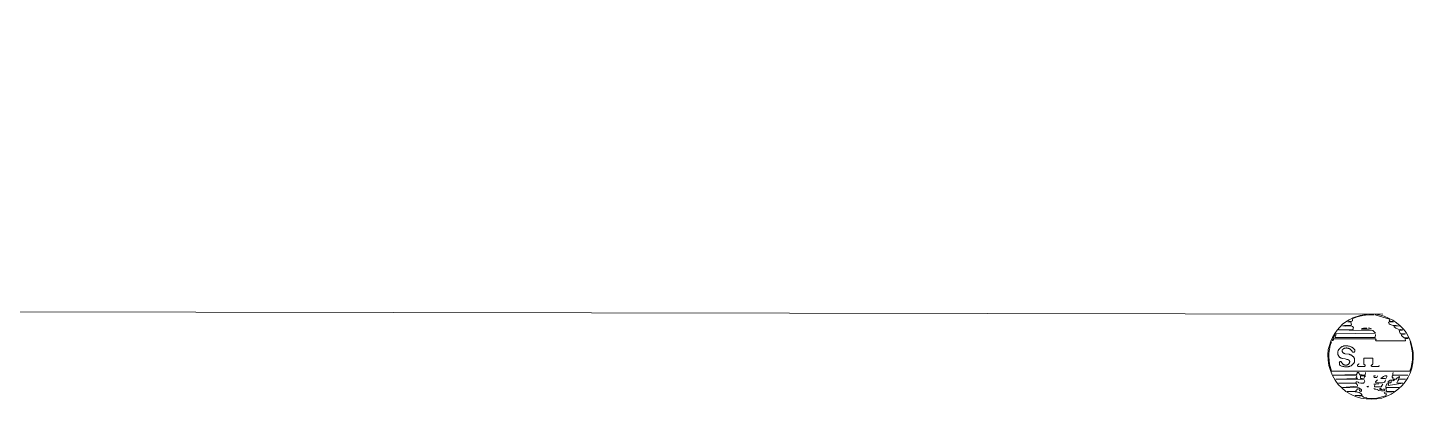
# Model space of a CAD drawing. Header units: inches. Extents: x -501855 to 57169, y -29325 to 19878.
# Drawn here: x 48486.3994 to 48486.5631, y -11332.9117 to -11332.8678 of the extents above; entities that cross this region are included whole.
import ezdxf

# ---------------------------------------------------------------- set-up
doc = ezdxf.new("R2010")
doc.units = ezdxf.units.IN
doc.header["$LTSCALE"] = 25
doc.header["$MEASUREMENT"] = 0
doc.linetypes.add('DASHDOT', pattern=[25.4, 12.7, -6.35, 0, -6.35])
doc.layers.add('00-Ground Floor$0$LOADING', color=253, linetype='Continuous', lineweight=5)
doc.layers.add('E-LITE-CLNG-CNDT', color=6, linetype='DASHDOT', lineweight=35)

# ---------------------------------------------------------------- blocks, each defined once
blk = doc.blocks.new('00-Ground Floor$0$workstation')
at = {"layer": '00-Ground Floor$0$LOADING'}
for p, q in [((2829.442196, -1039.86161, -0.000001), (2829.442244, -1039.86158, -0.000001)), ((2829.442244, -1039.86158, -0.000001), (2829.442297, -1039.861555, -0.000001)), ((2829.442297, -1039.861555, -0.000001), (2829.442355, -1039.861533, -0.000001)), ((2829.4423, -1039.861582, -0.000001), (2829.442308, -1039.861559, -0.000001)), ((2829.442313, -1039.861582, -0.000001), (2829.4423, -1039.861582, -0.000001)), ((2829.442308, -1039.861559, -0.000001), (2829.442413, -1039.861533, -0.000001)), ((2829.442322, -1039.861585, -0.000001), (2829.442313, -1039.861582, -0.000001)), ((2829.442328, -1039.861596, -0.000001), (2829.442322, -1039.861585, -0.000001)), ((2829.442322, -1039.861604, -0.000001), (2829.442328, -1039.861596, -0.000001)), ((2829.442355, -1039.861533, -0.000001), (2829.442415, -1039.861522, -0.000001)), ((2829.442413, -1039.861533, -0.000001), (2829.442468, -1039.861526, -0.000001)), ((2829.442415, -1039.861522, -0.000001), (2829.442477, -1039.861519, -0.000001)), ((2829.442468, -1039.861526, -0.000001), (2829.442523, -1039.861527, -0.000001)), ((2829.442477, -1039.861519, -0.000001), (2829.442541, -1039.861522, -0.000001)), ((2829.442523, -1039.861527, -0.000001), (2829.442537, -1039.861536, -0.000001)), ((2829.442537, -1039.861536, -0.000001), (2829.442554, -1039.861538, -0.000001)), ((2829.442541, -1039.861522, -0.000001), (2829.442604, -1039.861533, -0.000001)), ((2829.442554, -1039.861538, -0.000001), (2829.442572, -1039.861542, -0.000001)), ((2829.442572, -1039.861542, -0.000001), (2829.442584, -1039.861556, -0.000001)), ((2829.442584, -1039.861556, -0.000001), (2829.442669, -1039.861562, -0.000001)), ((2829.442669, -1039.861562, -0.000001), (2829.442586, -1039.861568, -0.000001)), ((2829.442586, -1039.861568, -0.000001), (2829.442603, -1039.861585, -0.000001)), ((2829.442603, -1039.861585, -0.000001), (2829.442623, -1039.861597, -0.000001)), ((2829.442604, -1039.861533, -0.000001), (2829.442666, -1039.861552, -0.000001)), ((2829.442623, -1039.861597, -0.000001), (2829.442644, -1039.861604, -0.000001)), ((2829.442666, -1039.861552, -0.000001), (2829.442725, -1039.861577, -0.000001)), ((2829.442725, -1039.861577, -0.000001), (2829.44278, -1039.86161, -0.000001)), ((2829.442049, -1039.861771, -0.000001), (2829.44208, -1039.861723, -0.000001)), ((2829.442076, -1039.861757, -0.000001), (2829.442094, -1039.861754, -0.000001)), ((2829.442156, -1039.86176, -0.000001), (2829.442076, -1039.861757, -0.000001)), ((2829.44208, -1039.861723, -0.000001), (2829.442115, -1039.86168, -0.000001)), ((2829.442094, -1039.861754, -0.000001), (2829.442114, -1039.861754, -0.000001)), ((2829.442107, -1039.861708, -0.000001), (2829.442279, -1039.86168, -0.000001)), ((2829.442147, -1039.861708, -0.000001), (2829.442107, -1039.861708, -0.000001)), ((2829.442114, -1039.861754, -0.000001), (2829.442153, -1039.861754, -0.000001)), ((2829.442115, -1039.86168, -0.000001), (2829.442153, -1039.861644, -0.000001)), ((2829.442165, -1039.861708, -0.000001), (2829.442147, -1039.861708, -0.000001)), ((2829.442153, -1039.861644, -0.000001), (2829.442196, -1039.86161, -0.000001)), ((2829.442153, -1039.861754, -0.000001), (2829.442166, -1039.861736, -0.000001)), ((2829.442154, -1039.861659, -0.000001), (2829.442294, -1039.861656, -0.000001)), ((2829.442307, -1039.861659, -0.000001), (2829.442154, -1039.861659, -0.000001)), ((2829.442155, -1039.861768, -0.000001), (2829.442156, -1039.86176, -0.000001)), ((2829.442178, -1039.861713, -0.000001), (2829.442165, -1039.861708, -0.000001)), ((2829.442166, -1039.861736, -0.000001), (2829.442178, -1039.861713, -0.000001)), ((2829.442184, -1039.861757, -0.000001), (2829.442178, -1039.861766, -0.000001)), ((2829.442211, -1039.861756, -0.000001), (2829.442184, -1039.861757, -0.000001)), ((2829.442205, -1039.861748, -0.000001), (2829.442206, -1039.861745, -0.000001)), ((2829.442206, -1039.861745, -0.000001), (2829.442207, -1039.861743, -0.000001)), ((2829.442207, -1039.861743, -0.000001), (2829.442212, -1039.861741, -0.000001)), ((2829.442211, -1039.86161, -0.000001), (2829.442237, -1039.861605, -0.000001)), ((2829.4423, -1039.861613, -0.000001), (2829.442211, -1039.86161, -0.000001)), ((2829.442215, -1039.86175, -0.000001), (2829.442211, -1039.861748, -0.000001)), ((2829.442222, -1039.861757, -0.000001), (2829.442211, -1039.861756, -0.000001)), ((2829.442212, -1039.861741, -0.000001), (2829.442217, -1039.861739, -0.000001)), ((2829.442218, -1039.86175, -0.000001), (2829.442215, -1039.86175, -0.000001)), ((2829.442217, -1039.861739, -0.000001), (2829.442221, -1039.861736, -0.000001)), ((2829.442221, -1039.861749, -0.000001), (2829.442218, -1039.86175, -0.000001)), ((2829.442221, -1039.861736, -0.000001), (2829.442224, -1039.861739, -0.000001)), ((2829.442223, -1039.861748, -0.000001), (2829.442221, -1039.861749, -0.000001)), ((2829.442227, -1039.861766, -0.000001), (2829.442222, -1039.861757, -0.000001)), ((2829.442225, -1039.861745, -0.000001), (2829.442223, -1039.861748, -0.000001)), ((2829.442224, -1039.861739, -0.000001), (2829.442226, -1039.861742, -0.000001)), ((2829.442226, -1039.861742, -0.000001), (2829.442225, -1039.861745, -0.000001)), ((2829.442237, -1039.861605, -0.000001), (2829.442265, -1039.861605, -0.000001)), ((2829.442239, -1039.861748, -0.000001), (2829.442243, -1039.86173, -0.000001)), ((2829.442243, -1039.86173, -0.000001), (2829.442246, -1039.861721, -0.000001)), ((2829.442246, -1039.861721, -0.000001), (2829.442251, -1039.861713, -0.000001)), ((2829.442251, -1039.861713, -0.000001), (2829.442279, -1039.861713, -0.000001)), ((2829.442261, -1039.861739, -0.000001), (2829.442252, -1039.861747, -0.000001)), ((2829.442269, -1039.861732, -0.000001), (2829.442261, -1039.861739, -0.000001)), ((2829.442265, -1039.861605, -0.000001), (2829.442322, -1039.861604, -0.000001)), ((2829.442279, -1039.861733, -0.000001), (2829.442269, -1039.861732, -0.000001)), ((2829.442276, -1039.861688, -0.000001), (2829.442275, -1039.861699, -0.000001)), ((2829.442275, -1039.861699, -0.000001), (2829.442284, -1039.861701, -0.000001)), ((2829.442279, -1039.86168, -0.000001), (2829.442276, -1039.861688, -0.000001)), ((2829.442279, -1039.861713, -0.000001), (2829.442279, -1039.861733, -0.000001)), ((2829.442284, -1039.861701, -0.000001), (2829.442297, -1039.861699, -0.000001)), ((2829.442294, -1039.861656, -0.000001), (2829.442308, -1039.861641, -0.000001)), ((2829.442297, -1039.861699, -0.000001), (2829.442305, -1039.861682, -0.000001)), ((2829.4423, -1039.861621, -0.000001), (2829.4423, -1039.861613, -0.000001)), ((2829.442302, -1039.861628, -0.000001), (2829.4423, -1039.861621, -0.000001)), ((2829.442308, -1039.861641, -0.000001), (2829.442302, -1039.861628, -0.000001)), ((2829.442303, -1039.861768, -0.000001), (2829.442316, -1039.861762, -0.000001)), ((2829.442305, -1039.861682, -0.000001), (2829.442308, -1039.86167, -0.000001)), ((2829.442308, -1039.86167, -0.000001), (2829.442307, -1039.861659, -0.000001)), ((2829.442312, -1039.861748, -0.000001), (2829.442317, -1039.861734, -0.000001)), ((2829.442316, -1039.861762, -0.000001), (2829.442331, -1039.861762, -0.000001)), ((2829.442317, -1039.861734, -0.000001), (2829.442325, -1039.861719, -0.000001)), ((2829.44232, -1039.861622, -0.000001), (2829.442337, -1039.861618, -0.000001)), ((2829.442322, -1039.861639, -0.000001), (2829.44232, -1039.861622, -0.000001)), ((2829.442339, -1039.861639, -0.000001), (2829.442322, -1039.861639, -0.000001)), ((2829.442325, -1039.861719, -0.000001), (2829.442349, -1039.861714, -0.000001)), ((2829.442331, -1039.861762, -0.000001), (2829.442365, -1039.861762, -0.000001)), ((2829.442365, -1039.861762, -0.000001), (2829.442336, -1039.861786, -0.000001)), ((2829.442337, -1039.861618, -0.000001), (2829.442357, -1039.86162, -0.000001)), ((2829.442354, -1039.861635, -0.000001), (2829.442339, -1039.861639, -0.000001)), ((2829.442342, -1039.861697, -0.000001), (2829.442351, -1039.861686, -0.000001)), ((2829.442349, -1039.861714, -0.000001), (2829.442374, -1039.861714, -0.000001)), ((2829.442351, -1039.861686, -0.000001), (2829.442361, -1039.861665, -0.000001)), ((2829.442369, -1039.861633, -0.000001), (2829.442354, -1039.861635, -0.000001)), ((2829.442357, -1039.86162, -0.000001), (2829.442398, -1039.861622, -0.000001)), ((2829.442361, -1039.861665, -0.000001), (2829.442441, -1039.861665, -0.000001)), ((2829.442362, -1039.861651, -0.000001), (2829.442365, -1039.861646, -0.000001)), ((2829.442365, -1039.861646, -0.000001), (2829.442372, -1039.861646, -0.000001)), ((2829.442383, -1039.861637, -0.000001), (2829.442369, -1039.861633, -0.000001)), ((2829.442372, -1039.861646, -0.000001), (2829.442379, -1039.861644, -0.000001)), ((2829.442374, -1039.861714, -0.000001), (2829.442426, -1039.861714, -0.000001)), ((2829.442379, -1039.861644, -0.000001), (2829.442383, -1039.861637, -0.000001)), ((2829.442442, -1039.861698, -0.000001), (2829.442392, -1039.861699, -0.000001)), ((2829.442398, -1039.861622, -0.000001), (2829.442404, -1039.861633, -0.000001)), ((2829.442404, -1039.861633, -0.000001), (2829.442426, -1039.861636, -0.000001)), ((2829.442423, -1039.861733, -0.000001), (2829.442408, -1039.861748, -0.000001)), ((2829.442428, -1039.861723, -0.000001), (2829.442423, -1039.861733, -0.000001)), ((2829.442426, -1039.861636, -0.000001), (2829.442439, -1039.861639, -0.000001)), ((2829.442426, -1039.861714, -0.000001), (2829.442428, -1039.861723, -0.000001)), ((2829.442442, -1039.861678, -0.000001), (2829.442435, -1039.861694, -0.000001)), ((2829.442435, -1039.861694, -0.000001), (2829.442449, -1039.861696, -0.000001)), ((2829.442439, -1039.861639, -0.000001), (2829.442451, -1039.861647, -0.000001)), ((2829.442441, -1039.861665, -0.000001), (2829.442442, -1039.861678, -0.000001)), ((2829.442449, -1039.861696, -0.000001), (2829.442442, -1039.861698, -0.000001)), ((2829.442522, -1039.861674, -0.000001), (2829.442512, -1039.861666, -0.000001)), ((2829.442512, -1039.861666, -0.000001), (2829.442515, -1039.861666, -0.000001)), ((2829.442515, -1039.861666, -0.000001), (2829.442521, -1039.861666, -0.000001)), ((2829.442521, -1039.861666, -0.000001), (2829.442523, -1039.861666, -0.000001)), ((2829.442523, -1039.861666, -0.000001), (2829.442526, -1039.861667, -0.000001)), ((2829.442526, -1039.861667, -0.000001), (2829.442527, -1039.86167, -0.000001)), ((2829.442527, -1039.86167, -0.000001), (2829.442527, -1039.861674, -0.000001)), ((2829.442563, -1039.861716, -0.000001), (2829.442555, -1039.861731, -0.000001)), ((2829.442555, -1039.861731, -0.000001), (2829.442563, -1039.861748, -0.000001)), ((2829.442571, -1039.861709, -0.000001), (2829.442563, -1039.861716, -0.000001)), ((2829.442563, -1039.861748, -0.000001), (2829.442899, -1039.861755, -0.000001)), ((2829.442603, -1039.861709, -0.000001), (2829.442571, -1039.861709, -0.000001)), ((2829.442586, -1039.861764, -0.000001), (2829.442608, -1039.861762, -0.000001)), ((2829.442604, -1039.861611, -0.000001), (2829.442595, -1039.861617, -0.000001)), ((2829.442595, -1039.861617, -0.000001), (2829.442597, -1039.861628, -0.000001)), ((2829.442597, -1039.861628, -0.000001), (2829.442603, -1039.861638, -0.000001)), ((2829.442603, -1039.861638, -0.000001), (2829.442613, -1039.861647, -0.000001)), ((2829.442632, -1039.861711, -0.000001), (2829.442603, -1039.861709, -0.000001)), ((2829.442618, -1039.861623, -0.000001), (2829.442604, -1039.861611, -0.000001)), ((2829.442608, -1039.861762, -0.000001), (2829.442608, -1039.861797, -0.000001)), ((2829.442613, -1039.861647, -0.000001), (2829.442626, -1039.861654, -0.000001)), ((2829.442623, -1039.861637, -0.000001), (2829.442618, -1039.861623, -0.000001)), ((2829.442641, -1039.861642, -0.000001), (2829.442623, -1039.861637, -0.000001)), ((2829.442626, -1039.861654, -0.000001), (2829.44277, -1039.861657, -0.000001)), ((2829.442632, -1039.861719, -0.000001), (2829.442632, -1039.861711, -0.000001)), ((2829.442645, -1039.861723, -0.000001), (2829.442632, -1039.861719, -0.000001)), ((2829.44265, -1039.861631, -0.000001), (2829.442641, -1039.861642, -0.000001)), ((2829.442643, -1039.861674, -0.000001), (2829.442641, -1039.861682, -0.000001)), ((2829.442641, -1039.861682, -0.000001), (2829.442646, -1039.861693, -0.000001)), ((2829.442819, -1039.861657, -0.000001), (2829.442643, -1039.861674, -0.000001)), ((2829.442899, -1039.861755, -0.000001), (2829.442643, -1039.861762, -0.000001)), ((2829.442643, -1039.861762, -0.000001), (2829.442657, -1039.861777, -0.000001)), ((2829.442644, -1039.861604, -0.000001), (2829.442668, -1039.861607, -0.000001)), ((2829.442655, -1039.861725, -0.000001), (2829.442645, -1039.861723, -0.000001)), ((2829.442646, -1039.861693, -0.000001), (2829.442657, -1039.861703, -0.000001)), ((2829.442655, -1039.861625, -0.000001), (2829.44265, -1039.861631, -0.000001)), ((2829.442662, -1039.861623, -0.000001), (2829.442655, -1039.861625, -0.000001)), ((2829.442666, -1039.861709, -0.000001), (2829.442655, -1039.861725, -0.000001)), ((2829.442764, -1039.861611, -0.000001), (2829.442657, -1039.861611, -0.000001)), ((2829.442657, -1039.861611, -0.000001), (2829.442662, -1039.861623, -0.000001)), ((2829.442657, -1039.861703, -0.000001), (2829.442868, -1039.861709, -0.000001)), ((2829.442868, -1039.861709, -0.000001), (2829.442666, -1039.861709, -0.000001)), ((2829.442668, -1039.861607, -0.000001), (2829.442764, -1039.861611, -0.000001)), ((2829.44277, -1039.861657, -0.000001), (2829.442819, -1039.861657, -0.000001)), ((2829.44278, -1039.86161, -0.000001), (2829.442829, -1039.861652, -0.000001)), ((2829.442829, -1039.861652, -0.000001), (2829.442871, -1039.861693, -0.000001)), ((2829.442871, -1039.861693, -0.000001), (2829.442907, -1039.861743, -0.000001)), ((2829.442907, -1039.861743, -0.000001), (2829.442938, -1039.861798, -0.000001)), ((2829.441989, -1039.861947, -0.000001), (2829.442001, -1039.861886, -0.000001)), ((2829.441999, -1039.861937, -0.000001), (2829.44201, -1039.861894, -0.000001)), ((2829.442001, -1039.861886, -0.000001), (2829.442021, -1039.861825, -0.000001)), ((2829.44201, -1039.861894, -0.000001), (2829.442024, -1039.861851, -0.000001)), ((2829.442021, -1039.861825, -0.000001), (2829.442049, -1039.861771, -0.000001)), ((2829.442024, -1039.861851, -0.000001), (2829.44295, -1039.861849, -0.000001)), ((2829.442048, -1039.861804, -0.000001), (2829.442221, -1039.861803, -0.000001)), ((2829.442226, -1039.861809, -0.000001), (2829.442048, -1039.861804, -0.000001)), ((2829.442168, -1039.861772, -0.000001), (2829.442147, -1039.861788, -0.000001)), ((2829.442147, -1039.86178, -0.000001), (2829.442151, -1039.861774, -0.000001)), ((2829.442147, -1039.861788, -0.000001), (2829.442147, -1039.86178, -0.000001)), ((2829.442151, -1039.861774, -0.000001), (2829.442155, -1039.861768, -0.000001)), ((2829.442178, -1039.861766, -0.000001), (2829.442168, -1039.861772, -0.000001)), ((2829.44222, -1039.861776, -0.000001), (2829.442227, -1039.861766, -0.000001)), ((2829.442232, -1039.861776, -0.000001), (2829.44222, -1039.861776, -0.000001)), ((2829.442221, -1039.861803, -0.000001), (2829.442232, -1039.861793, -0.000001)), ((2829.442221, -1039.861834, -0.000001), (2829.442224, -1039.861822, -0.000001)), ((2829.442224, -1039.861822, -0.000001), (2829.442226, -1039.861809, -0.000001)), ((2829.442234, -1039.861785, -0.000001), (2829.442232, -1039.861776, -0.000001)), ((2829.442232, -1039.861793, -0.000001), (2829.442234, -1039.861785, -0.000001)), ((2829.442294, -1039.861797, -0.000001), (2829.442295, -1039.861783, -0.000001)), ((2829.442295, -1039.861783, -0.000001), (2829.442303, -1039.861768, -0.000001)), ((2829.442318, -1039.861795, -0.000001), (2829.442297, -1039.861797, -0.000001)), ((2829.442336, -1039.861786, -0.000001), (2829.442318, -1039.861795, -0.000001)), ((2829.442388, -1039.861911, -0.000001), (2829.442387, -1039.861913, -0.000001)), ((2829.442387, -1039.861913, -0.000001), (2829.442387, -1039.861914, -0.000001)), ((2829.442387, -1039.861914, -0.000001), (2829.442387, -1039.861916, -0.000001)), ((2829.442387, -1039.861916, -0.000001), (2829.442387, -1039.861917, -0.000001)), ((2829.442387, -1039.861917, -0.000001), (2829.442387, -1039.861919, -0.000001)), ((2829.442389, -1039.86191, -0.000001), (2829.442388, -1039.861911, -0.000001)), ((2829.44239, -1039.861909, -0.000001), (2829.442389, -1039.86191, -0.000001)), ((2829.442391, -1039.861908, -0.000001), (2829.44239, -1039.861909, -0.000001)), ((2829.442393, -1039.861907, -0.000001), (2829.442391, -1039.861908, -0.000001)), ((2829.442395, -1039.861907, -0.000001), (2829.442393, -1039.861907, -0.000001)), ((2829.442396, -1039.861907, -0.000001), (2829.442395, -1039.861907, -0.000001)), ((2829.44247, -1039.861907, -0.000001), (2829.442396, -1039.861907, -0.000001)), ((2829.442408, -1039.861797, -0.000001), (2829.442414, -1039.861776, -0.000001)), ((2829.442414, -1039.861776, -0.000001), (2829.442429, -1039.861775, -0.000001)), ((2829.442429, -1039.861775, -0.000001), (2829.442447, -1039.861774, -0.000001)), ((2829.442448, -1039.861794, -0.000001), (2829.442429, -1039.861797, -0.000001)), ((2829.442447, -1039.861774, -0.000001), (2829.442448, -1039.861794, -0.000001)), ((2829.442471, -1039.861907, -0.000001), (2829.44247, -1039.861907, -0.000001)), ((2829.44247, -1039.861926, -0.000001), (2829.442472, -1039.861926, -0.000001)), ((2829.442473, -1039.861907, -0.000001), (2829.442471, -1039.861907, -0.000001)), ((2829.442472, -1039.861926, -0.000001), (2829.442474, -1039.861925, -0.000001)), ((2829.442474, -1039.861908, -0.000001), (2829.442473, -1039.861907, -0.000001)), ((2829.442476, -1039.861909, -0.000001), (2829.442474, -1039.861908, -0.000001)), ((2829.442474, -1039.861925, -0.000001), (2829.442475, -1039.861925, -0.000001)), ((2829.442475, -1039.861925, -0.000001), (2829.442476, -1039.861923, -0.000001)), ((2829.442477, -1039.86191, -0.000001), (2829.442476, -1039.861909, -0.000001)), ((2829.442476, -1039.861923, -0.000001), (2829.442478, -1039.861922, -0.000001)), ((2829.442478, -1039.861911, -0.000001), (2829.442477, -1039.86191, -0.000001)), ((2829.442479, -1039.861913, -0.000001), (2829.442478, -1039.861911, -0.000001)), ((2829.442478, -1039.861921, -0.000001), (2829.442479, -1039.861919, -0.000001)), ((2829.442478, -1039.861922, -0.000001), (2829.442478, -1039.861921, -0.000001)), ((2829.442479, -1039.861914, -0.000001), (2829.442479, -1039.861913, -0.000001)), ((2829.44248, -1039.861916, -0.000001), (2829.442479, -1039.861914, -0.000001)), ((2829.442479, -1039.861919, -0.000001), (2829.44248, -1039.861918, -0.000001)), ((2829.44248, -1039.861918, -0.000001), (2829.44248, -1039.861916, -0.000001)), ((2829.442549, -1039.861797, -0.000001), (2829.442558, -1039.861783, -0.000001)), ((2829.442551, -1039.861805, -0.000001), (2829.442549, -1039.861834, -0.000001)), ((2829.442551, -1039.861913, -0.000001), (2829.44255, -1039.861915, -0.000001)), ((2829.44255, -1039.861915, -0.000001), (2829.44255, -1039.861916, -0.000001)), ((2829.44255, -1039.861916, -0.000001), (2829.44255, -1039.861918, -0.000001)), ((2829.44255, -1039.861918, -0.000001), (2829.44255, -1039.861919, -0.000001)), ((2829.44255, -1039.861919, -0.000001), (2829.442551, -1039.861921, -0.000001)), ((2829.442608, -1039.861797, -0.000001), (2829.442551, -1039.861797, -0.000001)), ((2829.442587, -1039.861807, -0.000001), (2829.442551, -1039.861805, -0.000001)), ((2829.442552, -1039.861911, -0.000001), (2829.442551, -1039.861913, -0.000001)), ((2829.442551, -1039.861921, -0.000001), (2829.442552, -1039.861922, -0.000001)), ((2829.442554, -1039.861909, -0.000001), (2829.442552, -1039.86191, -0.000001)), ((2829.442552, -1039.86191, -0.000001), (2829.442552, -1039.861911, -0.000001)), ((2829.442552, -1039.861922, -0.000001), (2829.442553, -1039.861924, -0.000001)), ((2829.442553, -1039.861924, -0.000001), (2829.442554, -1039.861925, -0.000001)), ((2829.442555, -1039.861908, -0.000001), (2829.442554, -1039.861909, -0.000001)), ((2829.442554, -1039.861925, -0.000001), (2829.442556, -1039.861925, -0.000001)), ((2829.442557, -1039.861907, -0.000001), (2829.442555, -1039.861908, -0.000001)), ((2829.442556, -1039.861925, -0.000001), (2829.442557, -1039.861926, -0.000001)), ((2829.442558, -1039.861907, -0.000001), (2829.442557, -1039.861907, -0.000001)), ((2829.442557, -1039.861926, -0.000001), (2829.442559, -1039.861926, -0.000001)), ((2829.442558, -1039.861783, -0.000001), (2829.442565, -1039.861766, -0.000001)), ((2829.44256, -1039.861907, -0.000001), (2829.442558, -1039.861907, -0.000001)), ((2829.442631, -1039.861907, -0.000001), (2829.44256, -1039.861907, -0.000001)), ((2829.442565, -1039.861766, -0.000001), (2829.442586, -1039.861764, -0.000001)), ((2829.44262, -1039.861809, -0.000001), (2829.442587, -1039.861807, -0.000001)), ((2829.442624, -1039.861823, -0.000001), (2829.44262, -1039.861809, -0.000001)), ((2829.442629, -1039.861834, -0.000001), (2829.442624, -1039.861823, -0.000001)), ((2829.442647, -1039.861834, -0.000001), (2829.442629, -1039.861834, -0.000001)), ((2829.442633, -1039.861907, -0.000001), (2829.442631, -1039.861907, -0.000001)), ((2829.442635, -1039.861908, -0.000001), (2829.442633, -1039.861907, -0.000001)), ((2829.442637, -1039.861909, -0.000001), (2829.442635, -1039.861908, -0.000001)), ((2829.442638, -1039.86191, -0.000001), (2829.442637, -1039.861909, -0.000001)), ((2829.44264, -1039.861911, -0.000001), (2829.442638, -1039.86191, -0.000001)), ((2829.442641, -1039.861912, -0.000001), (2829.44264, -1039.861911, -0.000001)), ((2829.44264, -1039.861927, -0.000001), (2829.442641, -1039.861925, -0.000001)), ((2829.442642, -1039.861914, -0.000001), (2829.442641, -1039.861912, -0.000001)), ((2829.442641, -1039.861925, -0.000001), (2829.442642, -1039.861924, -0.000001)), ((2829.442642, -1039.861916, -0.000001), (2829.442642, -1039.861914, -0.000001)), ((2829.442643, -1039.861918, -0.000001), (2829.442642, -1039.861916, -0.000001)), ((2829.442642, -1039.861922, -0.000001), (2829.442643, -1039.86192, -0.000001)), ((2829.442642, -1039.861924, -0.000001), (2829.442642, -1039.861922, -0.000001)), ((2829.442643, -1039.86192, -0.000001), (2829.442643, -1039.861918, -0.000001)), ((2829.442648, -1039.861821, -0.000001), (2829.442647, -1039.861834, -0.000001)), ((2829.442655, -1039.861811, -0.000001), (2829.442648, -1039.861821, -0.000001)), ((2829.442657, -1039.861777, -0.000001), (2829.442651, -1039.861797, -0.000001)), ((2829.442651, -1039.861797, -0.000001), (2829.442929, -1039.861804, -0.000001)), ((2829.442929, -1039.861804, -0.000001), (2829.442655, -1039.861811, -0.000001)), ((2829.442704, -1039.861925, -0.000001), (2829.4427, -1039.861929, -0.000001)), ((2829.442709, -1039.861921, -0.000001), (2829.442704, -1039.861925, -0.000001)), ((2829.442713, -1039.861918, -0.000001), (2829.442709, -1039.861921, -0.000001)), ((2829.442718, -1039.861915, -0.000001), (2829.442713, -1039.861918, -0.000001)), ((2829.442723, -1039.861913, -0.000001), (2829.442718, -1039.861915, -0.000001)), ((2829.442727, -1039.86191, -0.000001), (2829.442723, -1039.861913, -0.000001)), ((2829.442733, -1039.861908, -0.000001), (2829.442727, -1039.86191, -0.000001)), ((2829.442738, -1039.861907, -0.000001), (2829.442733, -1039.861908, -0.000001)), ((2829.442743, -1039.861905, -0.000001), (2829.442738, -1039.861907, -0.000001)), ((2829.442748, -1039.861904, -0.000001), (2829.442743, -1039.861905, -0.000001)), ((2829.442754, -1039.861903, -0.000001), (2829.442748, -1039.861904, -0.000001)), ((2829.442759, -1039.861903, -0.000001), (2829.442754, -1039.861903, -0.000001)), ((2829.442766, -1039.861902, -0.000001), (2829.442759, -1039.861903, -0.000001)), ((2829.442759, -1039.861927, -0.000001), (2829.442762, -1039.861925, -0.000001)), ((2829.442762, -1039.861925, -0.000001), (2829.442766, -1039.861924, -0.000001)), ((2829.442774, -1039.861902, -0.000001), (2829.442766, -1039.861902, -0.000001)), ((2829.442766, -1039.861924, -0.000001), (2829.442769, -1039.861923, -0.000001)), ((2829.442769, -1039.861923, -0.000001), (2829.442773, -1039.861922, -0.000001)), ((2829.442773, -1039.861922, -0.000001), (2829.442777, -1039.861922, -0.000001)), ((2829.442781, -1039.861902, -0.000001), (2829.442774, -1039.861902, -0.000001)), ((2829.442777, -1039.861922, -0.000001), (2829.44278, -1039.861922, -0.000001)), ((2829.44278, -1039.861922, -0.000001), (2829.442785, -1039.861922, -0.000001)), ((2829.442788, -1039.861902, -0.000001), (2829.442781, -1039.861902, -0.000001)), ((2829.442785, -1039.861922, -0.000001), (2829.442789, -1039.861922, -0.000001)), ((2829.442796, -1039.861903, -0.000001), (2829.442788, -1039.861902, -0.000001)), ((2829.442789, -1039.861922, -0.000001), (2829.442793, -1039.861923, -0.000001)), ((2829.442793, -1039.861923, -0.000001), (2829.442797, -1039.861924, -0.000001)), ((2829.442803, -1039.861904, -0.000001), (2829.442796, -1039.861903, -0.000001)), ((2829.442797, -1039.861924, -0.000001), (2829.442801, -1039.861926, -0.000001)), ((2829.442801, -1039.861926, -0.000001), (2829.442805, -1039.861927, -0.000001)), ((2829.44281, -1039.861905, -0.000001), (2829.442803, -1039.861904, -0.000001)), ((2829.442817, -1039.861907, -0.000001), (2829.44281, -1039.861905, -0.000001)), ((2829.442824, -1039.861909, -0.000001), (2829.442817, -1039.861907, -0.000001)), ((2829.442831, -1039.861911, -0.000001), (2829.442824, -1039.861909, -0.000001)), ((2829.442838, -1039.861914, -0.000001), (2829.442831, -1039.861911, -0.000001)), ((2829.442847, -1039.861918, -0.000001), (2829.442845, -1039.861917, -0.000001)), ((2829.442848, -1039.861919, -0.000001), (2829.442847, -1039.861918, -0.000001)), ((2829.44285, -1039.861921, -0.000001), (2829.442848, -1039.861919, -0.000001)), ((2829.442851, -1039.861923, -0.000001), (2829.44285, -1039.861921, -0.000001)), ((2829.442852, -1039.861925, -0.000001), (2829.442851, -1039.861923, -0.000001)), ((2829.442853, -1039.861927, -0.000001), (2829.442852, -1039.861925, -0.000001)), ((2829.442938, -1039.861798, -0.000001), (2829.442962, -1039.861857, -0.000001)), ((2829.44295, -1039.861849, -0.000001), (2829.442974, -1039.861935, -0.000001)), ((2829.442962, -1039.861857, -0.000001), (2829.44298, -1039.861919, -0.000001)), ((2829.44298, -1039.861919, -0.000001), (2829.44299, -1039.861982, -0.000001)), ((2829.441984, -1039.862008, -0.000001), (2829.441989, -1039.861947, -0.000001)), ((2829.441986, -1039.86207, -0.000001), (2829.441984, -1039.862008, -0.000001)), ((2829.441996, -1039.862131, -0.000001), (2829.441986, -1039.86207, -0.000001)), ((2829.441991, -1039.862023, -0.000001), (2829.441993, -1039.86198, -0.000001)), ((2829.441993, -1039.862066, -0.000001), (2829.441991, -1039.862023, -0.000001)), ((2829.441993, -1039.86198, -0.000001), (2829.441999, -1039.861937, -0.000001)), ((2829.441999, -1039.862109, -0.000001), (2829.441993, -1039.862066, -0.000001)), ((2829.442462, -1039.861938, -0.000001), (2829.442463, -1039.861936, -0.000001)), ((2829.442462, -1039.862002, -0.000001), (2829.442462, -1039.861938, -0.000001)), ((2829.442567, -1039.862002, -0.000001), (2829.442462, -1039.862002, -0.000001)), ((2829.442463, -1039.861934, -0.000001), (2829.442464, -1039.861932, -0.000001)), ((2829.442463, -1039.861936, -0.000001), (2829.442463, -1039.861934, -0.000001)), ((2829.442464, -1039.861932, -0.000001), (2829.442465, -1039.861931, -0.000001)), ((2829.442465, -1039.861931, -0.000001), (2829.442466, -1039.861929, -0.000001)), ((2829.442466, -1039.861929, -0.000001), (2829.442467, -1039.861928, -0.000001)), ((2829.442467, -1039.861928, -0.000001), (2829.442469, -1039.861927, -0.000001)), ((2829.442469, -1039.861927, -0.000001), (2829.44247, -1039.861926, -0.000001)), ((2829.442559, -1039.861926, -0.000001), (2829.442561, -1039.861927, -0.000001)), ((2829.442561, -1039.861927, -0.000001), (2829.442562, -1039.861928, -0.000001)), ((2829.442562, -1039.861928, -0.000001), (2829.442564, -1039.861929, -0.000001)), ((2829.442564, -1039.861929, -0.000001), (2829.442565, -1039.861931, -0.000001)), ((2829.442565, -1039.861931, -0.000001), (2829.442566, -1039.861932, -0.000001)), ((2829.442566, -1039.861932, -0.000001), (2829.442566, -1039.861934, -0.000001)), ((2829.442566, -1039.861934, -0.000001), (2829.442567, -1039.861936, -0.000001)), ((2829.442567, -1039.861936, -0.000001), (2829.442567, -1039.861938, -0.000001)), ((2829.442567, -1039.861938, -0.000001), (2829.442567, -1039.862002, -0.000001)), ((2829.442626, -1039.861938, -0.000001), (2829.442627, -1039.861937, -0.000001)), ((2829.442626, -1039.86194, -0.000001), (2829.442626, -1039.861938, -0.000001)), ((2829.442627, -1039.861937, -0.000001), (2829.442628, -1039.861935, -0.000001)), ((2829.442628, -1039.861935, -0.000001), (2829.442629, -1039.861934, -0.000001)), ((2829.442629, -1039.861934, -0.000001), (2829.44263, -1039.861932, -0.000001)), ((2829.44263, -1039.861932, -0.000001), (2829.442632, -1039.861931, -0.000001)), ((2829.442632, -1039.861931, -0.000001), (2829.442633, -1039.861931, -0.000001)), ((2829.442633, -1039.861931, -0.000001), (2829.442635, -1039.86193, -0.000001)), ((2829.442635, -1039.86193, -0.000001), (2829.442637, -1039.861929, -0.000001)), ((2829.442637, -1039.861929, -0.000001), (2829.442638, -1039.861928, -0.000001)), ((2829.442638, -1039.861928, -0.000001), (2829.44264, -1039.861927, -0.000001)), ((2829.442673, -1039.862087, -0.000001), (2829.442672, -1039.86209, -0.000001)), ((2829.442672, -1039.86209, -0.000001), (2829.442672, -1039.862092, -0.000001)), ((2829.442675, -1039.862083, -0.000001), (2829.442673, -1039.862085, -0.000001)), ((2829.442673, -1039.862085, -0.000001), (2829.442673, -1039.862087, -0.000001)), ((2829.442676, -1039.862081, -0.000001), (2829.442675, -1039.862083, -0.000001)), ((2829.442677, -1039.861967, -0.000001), (2829.442676, -1039.861972, -0.000001)), ((2829.442676, -1039.861972, -0.000001), (2829.442676, -1039.861976, -0.000001)), ((2829.442676, -1039.861976, -0.000001), (2829.442676, -1039.861981, -0.000001)), ((2829.442676, -1039.861981, -0.000001), (2829.442676, -1039.861985, -0.000001)), ((2829.442676, -1039.861985, -0.000001), (2829.442677, -1039.86199, -0.000001)), ((2829.442677, -1039.862079, -0.000001), (2829.442676, -1039.862081, -0.000001)), ((2829.442678, -1039.861963, -0.000001), (2829.442677, -1039.861967, -0.000001)), ((2829.442677, -1039.86199, -0.000001), (2829.442678, -1039.861994, -0.000001)), ((2829.442679, -1039.862078, -0.000001), (2829.442677, -1039.862079, -0.000001)), ((2829.442679, -1039.861958, -0.000001), (2829.442678, -1039.861963, -0.000001)), ((2829.442678, -1039.861994, -0.000001), (2829.442679, -1039.861999, -0.000001)), ((2829.442681, -1039.861954, -0.000001), (2829.442679, -1039.861958, -0.000001)), ((2829.442679, -1039.861999, -0.000001), (2829.442681, -1039.862003, -0.000001)), ((2829.442681, -1039.862076, -0.000001), (2829.442679, -1039.862078, -0.000001)), ((2829.442683, -1039.86195, -0.000001), (2829.442681, -1039.861954, -0.000001)), ((2829.442681, -1039.862003, -0.000001), (2829.442682, -1039.862007, -0.000001)), ((2829.442683, -1039.862075, -0.000001), (2829.442681, -1039.862076, -0.000001)), ((2829.442682, -1039.862007, -0.000001), (2829.442685, -1039.862011, -0.000001)), ((2829.442686, -1039.861945, -0.000001), (2829.442683, -1039.86195, -0.000001)), ((2829.442686, -1039.862074, -0.000001), (2829.442683, -1039.862075, -0.000001)), ((2829.442685, -1039.862011, -0.000001), (2829.442687, -1039.862015, -0.000001)), ((2829.442689, -1039.861941, -0.000001), (2829.442686, -1039.861945, -0.000001)), ((2829.442688, -1039.862074, -0.000001), (2829.442686, -1039.862074, -0.000001)), ((2829.442687, -1039.862015, -0.000001), (2829.44269, -1039.862019, -0.000001)), ((2829.44269, -1039.862074, -0.000001), (2829.442688, -1039.862074, -0.000001)), ((2829.442693, -1039.861936, -0.000001), (2829.442689, -1039.861941, -0.000001)), ((2829.44269, -1039.862019, -0.000001), (2829.442693, -1039.862022, -0.000001)), ((2829.442693, -1039.862074, -0.000001), (2829.44269, -1039.862074, -0.000001)), ((2829.442696, -1039.861932, -0.000001), (2829.442693, -1039.861936, -0.000001)), ((2829.442693, -1039.862022, -0.000001), (2829.442696, -1039.862025, -0.000001)), ((2829.442695, -1039.862074, -0.000001), (2829.442693, -1039.862074, -0.000001)), ((2829.442697, -1039.862075, -0.000001), (2829.442695, -1039.862074, -0.000001)), ((2829.4427, -1039.861929, -0.000001), (2829.442696, -1039.861932, -0.000001)), ((2829.442696, -1039.862025, -0.000001), (2829.4427, -1039.862028, -0.000001)), ((2829.4427, -1039.862076, -0.000001), (2829.442697, -1039.862075, -0.000001)), ((2829.4427, -1039.862028, -0.000001), (2829.442704, -1039.862032, -0.000001)), ((2829.442701, -1039.862076, -0.000001), (2829.4427, -1039.862076, -0.000001)), ((2829.442702, -1039.862078, -0.000001), (2829.442701, -1039.862076, -0.000001)), ((2829.442703, -1039.862079, -0.000001), (2829.442702, -1039.862078, -0.000001)), ((2829.442704, -1039.86208, -0.000001), (2829.442703, -1039.862079, -0.000001)), ((2829.442704, -1039.862032, -0.000001), (2829.442708, -1039.862035, -0.000001)), ((2829.442707, -1039.862085, -0.000001), (2829.442704, -1039.86208, -0.000001)), ((2829.442709, -1039.862089, -0.000001), (2829.442707, -1039.862085, -0.000001)), ((2829.442708, -1039.862035, -0.000001), (2829.442712, -1039.862038, -0.000001)), ((2829.442712, -1039.862093, -0.000001), (2829.442709, -1039.862089, -0.000001)), ((2829.442712, -1039.862038, -0.000001), (2829.442717, -1039.86204, -0.000001)), ((2829.442717, -1039.86204, -0.000001), (2829.442722, -1039.862043, -0.000001)), ((2829.442722, -1039.862043, -0.000001), (2829.442727, -1039.862045, -0.000001)), ((2829.442727, -1039.862045, -0.000001), (2829.442732, -1039.862047, -0.000001)), ((2829.442732, -1039.862047, -0.000001), (2829.442737, -1039.862048, -0.000001)), ((2829.442734, -1039.86196, -0.000001), (2829.442735, -1039.861957, -0.000001)), ((2829.442734, -1039.861962, -0.000001), (2829.442734, -1039.86196, -0.000001)), ((2829.442734, -1039.861965, -0.000001), (2829.442734, -1039.861962, -0.000001)), ((2829.442734, -1039.861968, -0.000001), (2829.442734, -1039.861965, -0.000001)), ((2829.442735, -1039.86197, -0.000001), (2829.442734, -1039.861968, -0.000001)), ((2829.442735, -1039.861955, -0.000001), (2829.442737, -1039.861951, -0.000001)), ((2829.442735, -1039.861957, -0.000001), (2829.442735, -1039.861955, -0.000001)), ((2829.442736, -1039.861972, -0.000001), (2829.442735, -1039.86197, -0.000001)), ((2829.442737, -1039.861975, -0.000001), (2829.442736, -1039.861972, -0.000001)), ((2829.442737, -1039.861951, -0.000001), (2829.442738, -1039.861948, -0.000001)), ((2829.442739, -1039.861977, -0.000001), (2829.442737, -1039.861975, -0.000001)), ((2829.442737, -1039.862048, -0.000001), (2829.442742, -1039.86205, -0.000001)), ((2829.442738, -1039.861948, -0.000001), (2829.44274, -1039.861944, -0.000001)), ((2829.442741, -1039.861979, -0.000001), (2829.442739, -1039.861977, -0.000001)), ((2829.44274, -1039.861944, -0.000001), (2829.442742, -1039.861941, -0.000001)), ((2829.442743, -1039.861981, -0.000001), (2829.442741, -1039.861979, -0.000001)), ((2829.442742, -1039.861941, -0.000001), (2829.442744, -1039.861938, -0.000001)), ((2829.442742, -1039.86205, -0.000001), (2829.44279, -1039.862057, -0.000001)), ((2829.442745, -1039.861982, -0.000001), (2829.442743, -1039.861981, -0.000001)), ((2829.442744, -1039.861938, -0.000001), (2829.442747, -1039.861936, -0.000001)), ((2829.442747, -1039.861983, -0.000001), (2829.442745, -1039.861982, -0.000001)), ((2829.442747, -1039.861936, -0.000001), (2829.44275, -1039.861933, -0.000001)), ((2829.442757, -1039.861987, -0.000001), (2829.442747, -1039.861983, -0.000001)), ((2829.44275, -1039.861933, -0.000001), (2829.442753, -1039.861931, -0.000001)), ((2829.442753, -1039.861931, -0.000001), (2829.442756, -1039.861929, -0.000001)), ((2829.442756, -1039.861929, -0.000001), (2829.442759, -1039.861927, -0.000001)), ((2829.442767, -1039.86199, -0.000001), (2829.442757, -1039.861987, -0.000001)), ((2829.442777, -1039.861993, -0.000001), (2829.442767, -1039.86199, -0.000001)), ((2829.442787, -1039.861995, -0.000001), (2829.442777, -1039.861993, -0.000001)), ((2829.442821, -1039.862, -0.000001), (2829.442787, -1039.861995, -0.000001)), ((2829.44279, -1039.862057, -0.000001), (2829.442793, -1039.862058, -0.000001)), ((2829.442793, -1039.862058, -0.000001), (2829.442797, -1039.862059, -0.000001)), ((2829.442797, -1039.862059, -0.000001), (2829.442801, -1039.86206, -0.000001)), ((2829.442801, -1039.86206, -0.000001), (2829.442804, -1039.862062, -0.000001)), ((2829.442804, -1039.862062, -0.000001), (2829.442807, -1039.862064, -0.000001)), ((2829.442805, -1039.861927, -0.000001), (2829.442808, -1039.861929, -0.000001)), ((2829.442807, -1039.862064, -0.000001), (2829.44281, -1039.862066, -0.000001)), ((2829.442808, -1039.861929, -0.000001), (2829.442812, -1039.861932, -0.000001)), ((2829.44281, -1039.862066, -0.000001), (2829.442813, -1039.862068, -0.000001)), ((2829.442812, -1039.861932, -0.000001), (2829.442815, -1039.861934, -0.000001)), ((2829.442813, -1039.862068, -0.000001), (2829.442816, -1039.862071, -0.000001)), ((2829.442815, -1039.861934, -0.000001), (2829.442818, -1039.861937, -0.000001)), ((2829.442816, -1039.862071, -0.000001), (2829.442818, -1039.862073, -0.000001)), ((2829.442818, -1039.861937, -0.000001), (2829.442821, -1039.86194, -0.000001)), ((2829.442818, -1039.862073, -0.000001), (2829.442819, -1039.862076, -0.000001)), ((2829.442819, -1039.862076, -0.000001), (2829.442821, -1039.862078, -0.000001)), ((2829.442821, -1039.86194, -0.000001), (2829.442824, -1039.861943, -0.000001)), ((2829.442825, -1039.862001, -0.000001), (2829.442821, -1039.862, -0.000001)), ((2829.442821, -1039.862078, -0.000001), (2829.442822, -1039.862081, -0.000001)), ((2829.442822, -1039.862081, -0.000001), (2829.442823, -1039.862084, -0.000001)), ((2829.442823, -1039.862084, -0.000001), (2829.442823, -1039.862086, -0.000001)), ((2829.442823, -1039.862086, -0.000001), (2829.442824, -1039.862089, -0.000001)), ((2829.442824, -1039.862089, -0.000001), (2829.442823, -1039.862092, -0.000001)), ((2829.442824, -1039.861943, -0.000001), (2829.442827, -1039.861946, -0.000001)), ((2829.44283, -1039.862002, -0.000001), (2829.442825, -1039.862001, -0.000001)), ((2829.442827, -1039.861946, -0.000001), (2829.442829, -1039.86195, -0.000001)), ((2829.442829, -1039.86195, -0.000001), (2829.442831, -1039.861953, -0.000001)), ((2829.442834, -1039.862004, -0.000001), (2829.44283, -1039.862002, -0.000001)), ((2829.442831, -1039.861953, -0.000001), (2829.442833, -1039.861957, -0.000001)), ((2829.442833, -1039.861957, -0.000001), (2829.442834, -1039.861959, -0.000001)), ((2829.442834, -1039.861959, -0.000001), (2829.442835, -1039.86196, -0.000001)), ((2829.442838, -1039.862006, -0.000001), (2829.442834, -1039.862004, -0.000001)), ((2829.442835, -1039.86196, -0.000001), (2829.442836, -1039.861962, -0.000001)), ((2829.442836, -1039.861962, -0.000001), (2829.442838, -1039.861963, -0.000001)), ((2829.442838, -1039.861963, -0.000001), (2829.44284, -1039.861964, -0.000001)), ((2829.442842, -1039.862008, -0.000001), (2829.442838, -1039.862006, -0.000001)), ((2829.44284, -1039.861964, -0.000001), (2829.442842, -1039.861964, -0.000001)), ((2829.442842, -1039.861964, -0.000001), (2829.442844, -1039.861964, -0.000001)), ((2829.442846, -1039.862011, -0.000001), (2829.442842, -1039.862008, -0.000001)), ((2829.442844, -1039.861964, -0.000001), (2829.442846, -1039.861964, -0.000001)), ((2829.442846, -1039.861964, -0.000001), (2829.442848, -1039.861964, -0.000001)), ((2829.44285, -1039.862013, -0.000001), (2829.442846, -1039.862011, -0.000001)), ((2829.442848, -1039.861964, -0.000001), (2829.442849, -1039.861963, -0.000001)), ((2829.442849, -1039.861963, -0.000001), (2829.442851, -1039.861962, -0.000001)), ((2829.442853, -1039.862016, -0.000001), (2829.44285, -1039.862013, -0.000001)), ((2829.442851, -1039.861962, -0.000001), (2829.442853, -1039.861961, -0.000001)), ((2829.442854, -1039.861929, -0.000001), (2829.442853, -1039.861927, -0.000001)), ((2829.442853, -1039.861961, -0.000001), (2829.442854, -1039.861959, -0.000001)), ((2829.442857, -1039.86202, -0.000001), (2829.442853, -1039.862016, -0.000001)), ((2829.442854, -1039.861931, -0.000001), (2829.442854, -1039.861929, -0.000001)), ((2829.442856, -1039.86195, -0.000001), (2829.442854, -1039.861931, -0.000001)), ((2829.442854, -1039.861959, -0.000001), (2829.442855, -1039.861958, -0.000001)), ((2829.442855, -1039.861958, -0.000001), (2829.442856, -1039.861956, -0.000001)), ((2829.442857, -1039.861952, -0.000001), (2829.442856, -1039.86195, -0.000001)), ((2829.442856, -1039.861954, -0.000001), (2829.442857, -1039.861952, -0.000001)), ((2829.442856, -1039.861956, -0.000001), (2829.442856, -1039.861954, -0.000001)), ((2829.44286, -1039.862023, -0.000001), (2829.442857, -1039.86202, -0.000001)), ((2829.442863, -1039.862027, -0.000001), (2829.44286, -1039.862023, -0.000001)), ((2829.442865, -1039.862031, -0.000001), (2829.442863, -1039.862027, -0.000001)), ((2829.442867, -1039.862035, -0.000001), (2829.442865, -1039.862031, -0.000001)), ((2829.442869, -1039.862039, -0.000001), (2829.442867, -1039.862035, -0.000001)), ((2829.442871, -1039.862043, -0.000001), (2829.442869, -1039.862039, -0.000001)), ((2829.44287, -1039.862093, -0.000001), (2829.442872, -1039.862089, -0.000001)), ((2829.442873, -1039.862048, -0.000001), (2829.442871, -1039.862043, -0.000001)), ((2829.442872, -1039.862089, -0.000001), (2829.442873, -1039.862084, -0.000001)), ((2829.442874, -1039.862052, -0.000001), (2829.442873, -1039.862048, -0.000001)), ((2829.442873, -1039.862084, -0.000001), (2829.442874, -1039.86208, -0.000001)), ((2829.442875, -1039.862057, -0.000001), (2829.442874, -1039.862052, -0.000001)), ((2829.442874, -1039.86208, -0.000001), (2829.442875, -1039.862075, -0.000001)), ((2829.442875, -1039.862061, -0.000001), (2829.442875, -1039.862057, -0.000001)), ((2829.442875, -1039.862066, -0.000001), (2829.442875, -1039.862061, -0.000001)), ((2829.442875, -1039.862071, -0.000001), (2829.442875, -1039.862066, -0.000001)), ((2829.442875, -1039.862075, -0.000001), (2829.442875, -1039.862071, -0.000001)), ((2829.442974, -1039.861935, -0.000001), (2829.442982, -1039.862021, -0.000001)), ((2829.442981, -1039.862064, -0.000001), (2829.442974, -1039.862108, -0.000001)), ((2829.442982, -1039.862021, -0.000001), (2829.442981, -1039.862064, -0.000001)), ((2829.442993, -1039.862045, -0.000001), (2829.442987, -1039.862105, -0.000001)), ((2829.44299, -1039.861982, -0.000001), (2829.442993, -1039.862045, -0.000001)), ((2829.442013, -1039.862191, -0.000001), (2829.441996, -1039.862131, -0.000001)), ((2829.442008, -1039.862152, -0.000001), (2829.441999, -1039.862109, -0.000001)), ((2829.44202, -1039.862195, -0.000001), (2829.442008, -1039.862152, -0.000001)), ((2829.442038, -1039.862249, -0.000001), (2829.442013, -1039.862191, -0.000001)), ((2829.442069, -1039.862306, -0.000001), (2829.442038, -1039.862249, -0.000001)), ((2829.442044, -1039.862244, -0.000001), (2829.44205, -1039.862238, -0.000001)), ((2829.44209, -1039.862244, -0.000001), (2829.442044, -1039.862244, -0.000001)), ((2829.44205, -1039.862238, -0.000001), (2829.442059, -1039.862237, -0.000001)), ((2829.442059, -1039.862237, -0.000001), (2829.442078, -1039.862238, -0.000001)), ((2829.442075, -1039.862217, -0.000001), (2829.442075, -1039.862209, -0.000001)), ((2829.442075, -1039.862209, -0.000001), (2829.442425, -1039.862209, -0.000001)), ((2829.442078, -1039.862224, -0.000001), (2829.442075, -1039.862217, -0.000001)), ((2829.442081, -1039.862231, -0.000001), (2829.442078, -1039.862224, -0.000001)), ((2829.442078, -1039.862238, -0.000001), (2829.442081, -1039.862231, -0.000001)), ((2829.442115, -1039.862263, -0.000001), (2829.44209, -1039.862244, -0.000001)), ((2829.442424, -1039.86222, -0.000001), (2829.442423, -1039.862226, -0.000001)), ((2829.442423, -1039.862226, -0.000001), (2829.442428, -1039.862233, -0.000001)), ((2829.442428, -1039.862215, -0.000001), (2829.442424, -1039.86222, -0.000001)), ((2829.442425, -1039.862209, -0.000001), (2829.442428, -1039.862215, -0.000001)), ((2829.442428, -1039.862233, -0.000001), (2829.44292, -1039.862233, -0.000001)), ((2829.442431, -1039.862283, -0.000001), (2829.442434, -1039.862249, -0.000001)), ((2829.442434, -1039.862249, -0.000001), (2829.442906, -1039.862247, -0.000001)), ((2829.442672, -1039.862092, -0.000001), (2829.442673, -1039.862095, -0.000001)), ((2829.442673, -1039.862095, -0.000001), (2829.442673, -1039.862097, -0.000001)), ((2829.442673, -1039.862097, -0.000001), (2829.442675, -1039.862101, -0.000001)), ((2829.442675, -1039.862101, -0.000001), (2829.442677, -1039.862105, -0.000001)), ((2829.442677, -1039.862105, -0.000001), (2829.44268, -1039.862109, -0.000001)), ((2829.44268, -1039.862109, -0.000001), (2829.442683, -1039.862113, -0.000001)), ((2829.442683, -1039.862113, -0.000001), (2829.442686, -1039.862116, -0.000001)), ((2829.442686, -1039.862116, -0.000001), (2829.442689, -1039.86212, -0.000001)), ((2829.442689, -1039.86212, -0.000001), (2829.442693, -1039.862123, -0.000001)), ((2829.442693, -1039.862123, -0.000001), (2829.442696, -1039.862126, -0.000001)), ((2829.442696, -1039.862126, -0.000001), (2829.4427, -1039.862128, -0.000001)), ((2829.4427, -1039.862128, -0.000001), (2829.442704, -1039.86213, -0.000001)), ((2829.442704, -1039.86213, -0.000001), (2829.44271, -1039.862133, -0.000001)), ((2829.44271, -1039.862133, -0.000001), (2829.442717, -1039.862136, -0.000001)), ((2829.442715, -1039.862097, -0.000001), (2829.442712, -1039.862093, -0.000001)), ((2829.442718, -1039.8621, -0.000001), (2829.442715, -1039.862097, -0.000001)), ((2829.442717, -1039.862136, -0.000001), (2829.442723, -1039.862139, -0.000001)), ((2829.442722, -1039.862104, -0.000001), (2829.442718, -1039.8621, -0.000001)), ((2829.442726, -1039.862107, -0.000001), (2829.442722, -1039.862104, -0.000001)), ((2829.442723, -1039.862139, -0.000001), (2829.44273, -1039.862142, -0.000001)), ((2829.44273, -1039.86211, -0.000001), (2829.442726, -1039.862107, -0.000001)), ((2829.442734, -1039.862113, -0.000001), (2829.44273, -1039.86211, -0.000001)), ((2829.44273, -1039.862142, -0.000001), (2829.442736, -1039.862144, -0.000001)), ((2829.442738, -1039.862115, -0.000001), (2829.442734, -1039.862113, -0.000001)), ((2829.442736, -1039.862144, -0.000001), (2829.442743, -1039.862146, -0.000001)), ((2829.442742, -1039.862117, -0.000001), (2829.442738, -1039.862115, -0.000001)), ((2829.442747, -1039.862119, -0.000001), (2829.442742, -1039.862117, -0.000001)), ((2829.442743, -1039.862146, -0.000001), (2829.44275, -1039.862147, -0.000001)), ((2829.442752, -1039.862121, -0.000001), (2829.442747, -1039.862119, -0.000001)), ((2829.44275, -1039.862147, -0.000001), (2829.442757, -1039.862148, -0.000001)), ((2829.442756, -1039.862122, -0.000001), (2829.442752, -1039.862121, -0.000001)), ((2829.442761, -1039.862123, -0.000001), (2829.442756, -1039.862122, -0.000001)), ((2829.442757, -1039.862148, -0.000001), (2829.442764, -1039.862149, -0.000001)), ((2829.442765, -1039.862124, -0.000001), (2829.442761, -1039.862123, -0.000001)), ((2829.442764, -1039.862149, -0.000001), (2829.442771, -1039.86215, -0.000001)), ((2829.44277, -1039.862124, -0.000001), (2829.442765, -1039.862124, -0.000001)), ((2829.442774, -1039.862125, -0.000001), (2829.44277, -1039.862124, -0.000001)), ((2829.442771, -1039.86215, -0.000001), (2829.442778, -1039.86215, -0.000001)), ((2829.442778, -1039.862125, -0.000001), (2829.442774, -1039.862125, -0.000001)), ((2829.442783, -1039.862124, -0.000001), (2829.442778, -1039.862125, -0.000001)), ((2829.442778, -1039.86215, -0.000001), (2829.442785, -1039.86215, -0.000001)), ((2829.442787, -1039.862124, -0.000001), (2829.442783, -1039.862124, -0.000001)), ((2829.442785, -1039.86215, -0.000001), (2829.442792, -1039.862149, -0.000001)), ((2829.442791, -1039.862123, -0.000001), (2829.442787, -1039.862124, -0.000001)), ((2829.442795, -1039.862121, -0.000001), (2829.442791, -1039.862123, -0.000001)), ((2829.442792, -1039.862149, -0.000001), (2829.442797, -1039.862149, -0.000001)), ((2829.4428, -1039.86212, -0.000001), (2829.442795, -1039.862121, -0.000001)), ((2829.442797, -1039.862149, -0.000001), (2829.442802, -1039.862148, -0.000001)), ((2829.442803, -1039.862118, -0.000001), (2829.4428, -1039.86212, -0.000001)), ((2829.442802, -1039.862148, -0.000001), (2829.442808, -1039.862146, -0.000001)), ((2829.442807, -1039.862116, -0.000001), (2829.442803, -1039.862118, -0.000001)), ((2829.442811, -1039.862114, -0.000001), (2829.442807, -1039.862116, -0.000001)), ((2829.442808, -1039.862146, -0.000001), (2829.442813, -1039.862145, -0.000001)), ((2829.442813, -1039.862112, -0.000001), (2829.442811, -1039.862114, -0.000001)), ((2829.442815, -1039.86211, -0.000001), (2829.442813, -1039.862112, -0.000001)), ((2829.442813, -1039.862145, -0.000001), (2829.442818, -1039.862143, -0.000001)), ((2829.442817, -1039.862108, -0.000001), (2829.442815, -1039.86211, -0.000001)), ((2829.442819, -1039.862106, -0.000001), (2829.442817, -1039.862108, -0.000001)), ((2829.442818, -1039.862143, -0.000001), (2829.442823, -1039.862141, -0.000001)), ((2829.44282, -1039.862103, -0.000001), (2829.442819, -1039.862106, -0.000001)), ((2829.442822, -1039.862101, -0.000001), (2829.44282, -1039.862103, -0.000001)), ((2829.442823, -1039.862098, -0.000001), (2829.442822, -1039.862101, -0.000001)), ((2829.442823, -1039.862092, -0.000001), (2829.442823, -1039.862095, -0.000001)), ((2829.442823, -1039.862095, -0.000001), (2829.442823, -1039.862098, -0.000001)), ((2829.442823, -1039.862141, -0.000001), (2829.442827, -1039.862138, -0.000001)), ((2829.442827, -1039.862138, -0.000001), (2829.442832, -1039.862136, -0.000001)), ((2829.442832, -1039.862136, -0.000001), (2829.442837, -1039.862133, -0.000001)), ((2829.442837, -1039.862133, -0.000001), (2829.442841, -1039.86213, -0.000001)), ((2829.442841, -1039.86213, -0.000001), (2829.442845, -1039.862126, -0.000001)), ((2829.442845, -1039.862126, -0.000001), (2829.442849, -1039.862123, -0.000001)), ((2829.442849, -1039.862123, -0.000001), (2829.442853, -1039.862119, -0.000001)), ((2829.442853, -1039.862119, -0.000001), (2829.442856, -1039.862115, -0.000001)), ((2829.442856, -1039.862115, -0.000001), (2829.442859, -1039.862111, -0.000001)), ((2829.442859, -1039.862111, -0.000001), (2829.442863, -1039.862106, -0.000001)), ((2829.442863, -1039.862106, -0.000001), (2829.442865, -1039.862102, -0.000001)), ((2829.442865, -1039.862102, -0.000001), (2829.442868, -1039.862097, -0.000001)), ((2829.442868, -1039.862097, -0.000001), (2829.44287, -1039.862093, -0.000001)), ((2829.442943, -1039.862213, -0.000001), (2829.442904, -1039.86229, -0.000001)), ((2829.442906, -1039.862247, -0.000001), (2829.442906, -1039.862256, -0.000001)), ((2829.442937, -1039.862249, -0.000001), (2829.442912, -1039.862294, -0.000001)), ((2829.44292, -1039.862233, -0.000001), (2829.442929, -1039.862213, -0.000001)), ((2829.442929, -1039.862213, -0.000001), (2829.442943, -1039.862213, -0.000001)), ((2829.442959, -1039.862203, -0.000001), (2829.442937, -1039.862249, -0.000001)), ((2829.442964, -1039.862152, -0.000001), (2829.442949, -1039.862197, -0.000001)), ((2829.442975, -1039.862155, -0.000001), (2829.442959, -1039.862203, -0.000001)), ((2829.442974, -1039.862108, -0.000001), (2829.442964, -1039.862152, -0.000001)), ((2829.442987, -1039.862105, -0.000001), (2829.442975, -1039.862155, -0.000001)), ((2829.442101, -1039.862347, -0.000001), (2829.442069, -1039.862306, -0.000001)), ((2829.442075, -1039.862291, -0.000001), (2829.442086, -1039.862287, -0.000001)), ((2829.442108, -1039.862292, -0.000001), (2829.442075, -1039.862291, -0.000001)), ((2829.442086, -1039.862287, -0.000001), (2829.442099, -1039.862287, -0.000001)), ((2829.442099, -1039.862287, -0.000001), (2829.442127, -1039.862287, -0.000001)), ((2829.442138, -1039.862386, -0.000001), (2829.442101, -1039.862347, -0.000001)), ((2829.442106, -1039.862338, -0.000001), (2829.442116, -1039.862334, -0.000001)), ((2829.442163, -1039.862347, -0.000001), (2829.442106, -1039.862338, -0.000001)), ((2829.442139, -1039.862295, -0.000001), (2829.442108, -1039.862292, -0.000001)), ((2829.442123, -1039.862273, -0.000001), (2829.442115, -1039.862263, -0.000001)), ((2829.442116, -1039.862334, -0.000001), (2829.442128, -1039.862335, -0.000001)), ((2829.442127, -1039.862287, -0.000001), (2829.442123, -1039.862273, -0.000001)), ((2829.442128, -1039.862335, -0.000001), (2829.44214, -1039.862334, -0.000001)), ((2829.44218, -1039.862421, -0.000001), (2829.442138, -1039.862386, -0.000001)), ((2829.442149, -1039.86233, -0.000001), (2829.442139, -1039.862295, -0.000001)), ((2829.44214, -1039.862334, -0.000001), (2829.442149, -1039.86233, -0.000001)), ((2829.442169, -1039.862387, -0.000001), (2829.442152, -1039.862383, -0.000001)), ((2829.442152, -1039.862383, -0.000001), (2829.44221, -1039.862384, -0.000001)), ((2829.442188, -1039.862358, -0.000001), (2829.442163, -1039.862347, -0.000001)), ((2829.442186, -1039.862389, -0.000001), (2829.442169, -1039.862387, -0.000001)), ((2829.442223, -1039.862391, -0.000001), (2829.442186, -1039.862389, -0.000001)), ((2829.44221, -1039.862375, -0.000001), (2829.442188, -1039.862358, -0.000001)), ((2829.44221, -1039.862384, -0.000001), (2829.44221, -1039.862375, -0.000001)), ((2829.442256, -1039.8624, -0.000001), (2829.442223, -1039.862391, -0.000001)), ((2829.442269, -1039.86241, -0.000001), (2829.442256, -1039.8624, -0.000001)), ((2829.442278, -1039.862427, -0.000001), (2829.442269, -1039.86241, -0.000001)), ((2829.442904, -1039.86229, -0.000001), (2829.442431, -1039.862298, -0.000001)), ((2829.442431, -1039.862298, -0.000001), (2829.442436, -1039.862308, -0.000001)), ((2829.442436, -1039.862308, -0.000001), (2829.442444, -1039.862316, -0.000001)), ((2829.442444, -1039.862316, -0.000001), (2829.442454, -1039.862323, -0.000001)), ((2829.442454, -1039.862323, -0.000001), (2829.442462, -1039.862332, -0.000001)), ((2829.442462, -1039.862332, -0.000001), (2829.442742, -1039.862335, -0.000001)), ((2829.442478, -1039.86235, -0.000001), (2829.442505, -1039.862345, -0.000001)), ((2829.442488, -1039.862354, -0.000001), (2829.442478, -1039.86235, -0.000001)), ((2829.442497, -1039.862357, -0.000001), (2829.442488, -1039.862354, -0.000001)), ((2829.442513, -1039.862362, -0.000001), (2829.442497, -1039.862357, -0.000001)), ((2829.442505, -1039.862345, -0.000001), (2829.442535, -1039.862345, -0.000001)), ((2829.442554, -1039.862358, -0.000001), (2829.442533, -1039.862358, -0.000001)), ((2829.442535, -1039.862345, -0.000001), (2829.442597, -1039.862345, -0.000001)), ((2829.442573, -1039.862358, -0.000001), (2829.442554, -1039.862358, -0.000001)), ((2829.442591, -1039.862353, -0.000001), (2829.442573, -1039.862358, -0.000001)), ((2829.442597, -1039.862345, -0.000001), (2829.442591, -1039.862353, -0.000001)), ((2829.442692, -1039.862359, -0.000001), (2829.442689, -1039.862368, -0.000001)), ((2829.442689, -1039.862368, -0.000001), (2829.442702, -1039.862378, -0.000001)), ((2829.442697, -1039.862341, -0.000001), (2829.442692, -1039.862345, -0.000001)), ((2829.442692, -1039.862345, -0.000001), (2829.442692, -1039.862352, -0.000001)), ((2829.442692, -1039.862352, -0.000001), (2829.442692, -1039.862359, -0.000001)), ((2829.442867, -1039.862339, -0.000001), (2829.442697, -1039.862341, -0.000001)), ((2829.442702, -1039.862378, -0.000001), (2829.442716, -1039.862384, -0.000001)), ((2829.442739, -1039.86239, -0.000001), (2829.442714, -1039.862396, -0.000001)), ((2829.442714, -1039.862396, -0.000001), (2829.442717, -1039.862414, -0.000001)), ((2829.442716, -1039.862384, -0.000001), (2829.442733, -1039.862385, -0.000001)), ((2829.442717, -1039.862414, -0.000001), (2829.44272, -1039.862433, -0.000001)), ((2829.442733, -1039.862385, -0.000001), (2829.442749, -1039.862385, -0.000001)), ((2829.442766, -1039.86239, -0.000001), (2829.442739, -1039.86239, -0.000001)), ((2829.442742, -1039.862335, -0.000001), (2829.442867, -1039.862339, -0.000001)), ((2829.442749, -1039.862385, -0.000001), (2829.442784, -1039.862382, -0.000001)), ((2829.442794, -1039.862391, -0.000001), (2829.442766, -1039.86239, -0.000001)), ((2829.442818, -1039.862404, -0.000001), (2829.442781, -1039.862433, -0.000001)), ((2829.442784, -1039.862382, -0.000001), (2829.442818, -1039.862385, -0.000001)), ((2829.442818, -1039.862385, -0.000001), (2829.442794, -1039.862391, -0.000001)), ((2829.442852, -1039.862372, -0.000001), (2829.442818, -1039.862404, -0.000001)), ((2829.442884, -1039.862334, -0.000001), (2829.442852, -1039.862372, -0.000001)), ((2829.442912, -1039.862294, -0.000001), (2829.442884, -1039.862334, -0.000001)), ((2829.442903, -1039.862265, -0.000001), (2829.442895, -1039.862284, -0.000001)), ((2829.442906, -1039.862256, -0.000001), (2829.442903, -1039.862265, -0.000001)), ((2829.442226, -1039.862452, -0.000001), (2829.44218, -1039.862421, -0.000001)), ((2829.442227, -1039.862439, -0.000001), (2829.442216, -1039.862433, -0.000001)), ((2829.442216, -1039.862433, -0.000001), (2829.442248, -1039.862433, -0.000001)), ((2829.442276, -1039.862478, -0.000001), (2829.442226, -1039.862452, -0.000001)), ((2829.442243, -1039.862439, -0.000001), (2829.442227, -1039.862439, -0.000001)), ((2829.442259, -1039.862439, -0.000001), (2829.442243, -1039.862439, -0.000001)), ((2829.442248, -1039.862433, -0.000001), (2829.442264, -1039.862433, -0.000001)), ((2829.442269, -1039.862445, -0.000001), (2829.442259, -1039.862439, -0.000001)), ((2829.442262, -1039.862453, -0.000001), (2829.442269, -1039.862445, -0.000001)), ((2829.442263, -1039.862464, -0.000001), (2829.442262, -1039.862453, -0.000001)), ((2829.442435, -1039.862516, -0.000001), (2829.442263, -1039.862464, -0.000001)), ((2829.442264, -1039.862433, -0.000001), (2829.442278, -1039.862427, -0.000001)), ((2829.442328, -1039.8625, -0.000001), (2829.442276, -1039.862478, -0.000001)), ((2829.442381, -1039.862515, -0.000001), (2829.442328, -1039.8625, -0.000001)), ((2831.485386, -1039.865908, -0.000001), (2829.442345, -1039.862525, -0.000001)), ((2829.442435, -1039.862525, -0.000001), (2829.442381, -1039.862515, -0.000001)), ((2829.442513, -1039.862516, -0.000001), (2829.442447, -1039.862516, -0.000001)), ((2829.442579, -1039.862507, -0.000001), (2829.442513, -1039.862516, -0.000001)), ((2829.442612, -1039.862509, -0.000001), (2829.442523, -1039.862523, -0.000001)), ((2829.442646, -1039.862491, -0.000001), (2829.442579, -1039.862507, -0.000001)), ((2829.442699, -1039.86248, -0.000001), (2829.442612, -1039.862509, -0.000001)), ((2829.442677, -1039.862479, -0.000001), (2829.442646, -1039.862491, -0.000001)), ((2829.442707, -1039.862464, -0.000001), (2829.442677, -1039.862479, -0.000001)), ((2829.442741, -1039.862458, -0.000001), (2829.442699, -1039.86248, -0.000001)), ((2829.442703, -1039.862445, -0.000001), (2829.442701, -1039.862455, -0.000001)), ((2829.442701, -1039.862455, -0.000001), (2829.442707, -1039.862464, -0.000001)), ((2829.442717, -1039.862439, -0.000001), (2829.442703, -1039.862445, -0.000001)), ((2829.442732, -1039.862439, -0.000001), (2829.442717, -1039.862439, -0.000001)), ((2829.44272, -1039.862433, -0.000001), (2829.442757, -1039.862433, -0.000001)), ((2829.442746, -1039.862439, -0.000001), (2829.442732, -1039.862439, -0.000001)), ((2829.442781, -1039.862433, -0.000001), (2829.442741, -1039.862458, -0.000001)), ((2829.442757, -1039.862433, -0.000001), (2829.442746, -1039.862439, -0.000001))]:
    blk.add_line(p, q, dxfattribs=at)
blk = doc.blocks.new('00-Ground Floor')
at = {"layer": '00-Ground Floor$0$LOADING', "xscale": 10, "yscale": 10, "zscale": 10, "rotation": 180}
blk.add_blockref('00-Ground Floor$0$workstation', (76780.9829, -21731.5269, 0.00001), dxfattribs=at)

msp = doc.modelspace()

# ---------------------------------------------------------------- block references
at = {"layer": 'E-LITE-CLNG-CNDT'}
msp.add_blockref('00-Ground Floor', (0, 0), dxfattribs=at)

doc.saveas('drawing.dxf')
